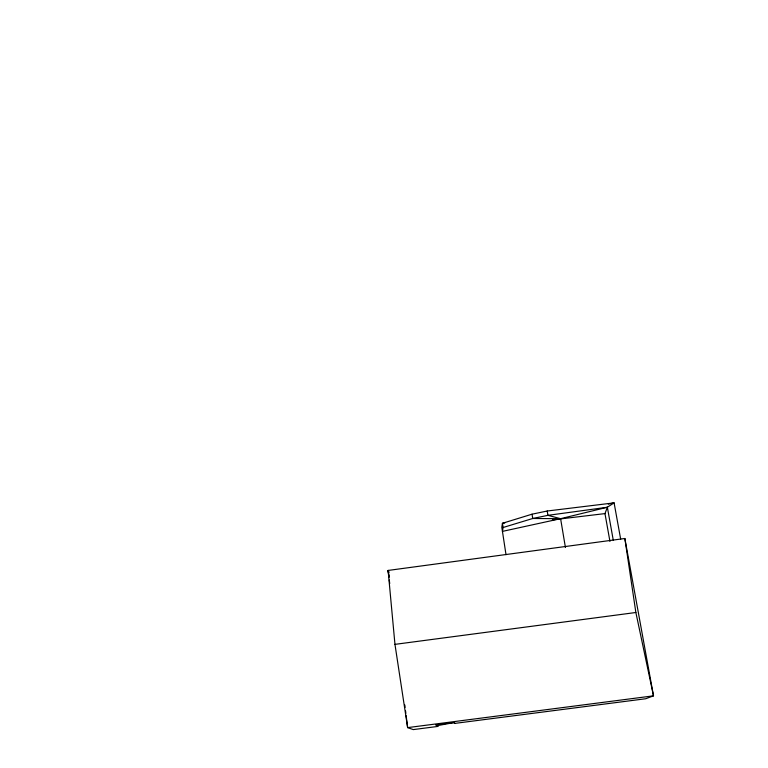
<?xml version="1.0" encoding="UTF-8"?>
<svg xmlns="http://www.w3.org/2000/svg" width="768" height="768" viewBox="0 0 768 768"><rect width="100%" height="100%" fill="white"/><g stroke="black" fill="none" stroke-linecap="round" stroke-linejoin="round"><path stroke-width="1.15" d="M608.294 504.144L614.093 502.867L547.229 511.008L532.042 514.186L502.445 523.286L503.088 527.501L502.445 531.389L560.602 518.678L607.363 507.245L614.093 502.867L620.678 539.203M609.946 541.421L604.982 513.6L607.363 507.245L547.939 515.338L532.733 518.496L503.088 527.501M437.002 725.702L454.55 722.496L454.675 723.418L645.696 698.746L653.501 695.837L624.854 538.493L388.109 570.442L394.963 644.362L407.635 727.613L413.261 729.6L438.163 726.384L435.562 724.867L453.715 722.525L454.675 723.418M504.768 522.941L502.445 523.286L501.811 527.232L506.006 554.698M552.374 519.878L604.982 513.6M394.963 644.362L635.866 612.499L653.501 695.837L407.635 727.613L406.157 715.709M565.421 547.478L560.602 518.678L532.733 518.496L532.042 514.186M560.602 518.678L547.939 515.338L547.229 511.008M388.992 577.594L388.109 570.442L389.136 572.333M607.363 507.245L613.267 540.182M388.109 570.442L389.04 576.336M624.854 538.493L635.866 612.499M389.29 579.974L389.731 583.546M404.822 704.995L405.12 707.376M405.562 710.947L405.859 713.328"/></g></svg>
